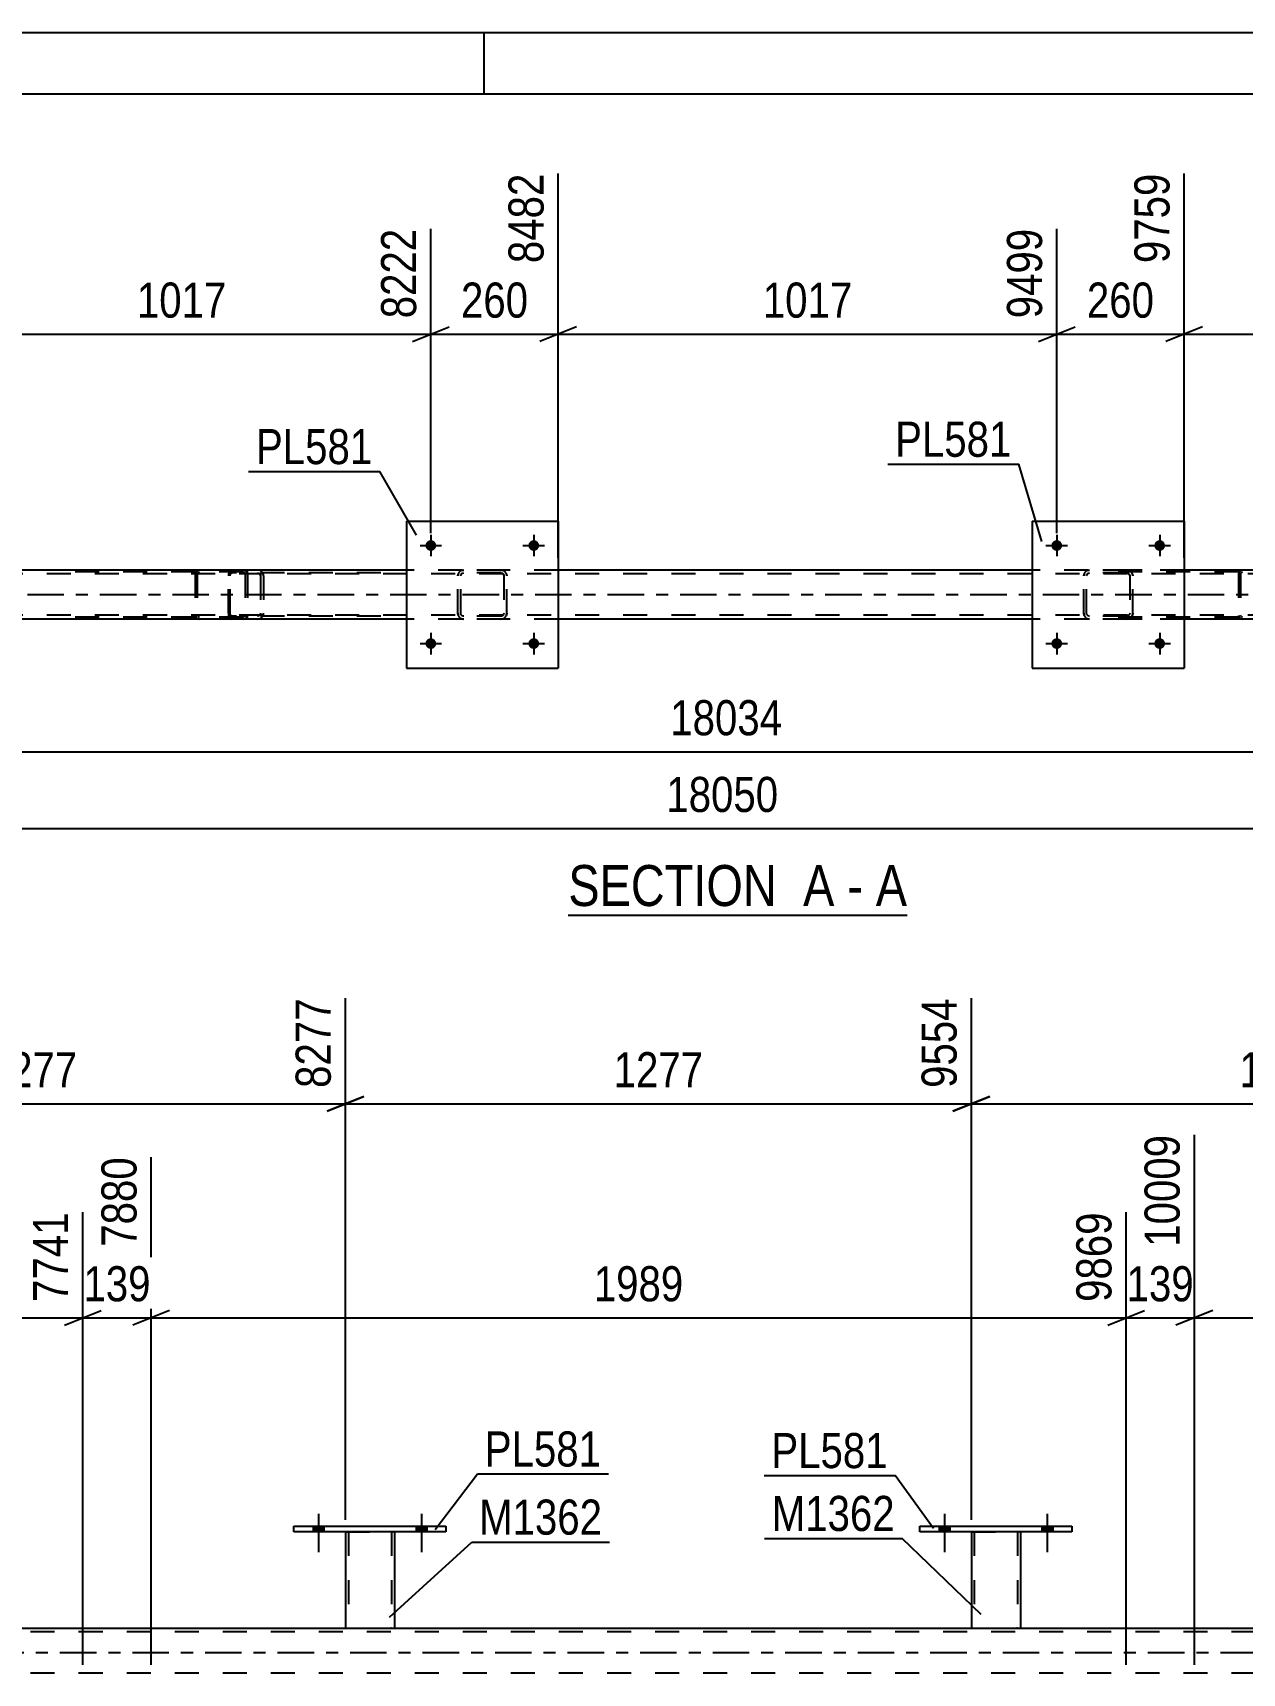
# Model space of a CAD drawing. Header units: millimetres. Extents: x 0 to 841, y 0 to 594.
# Drawn here: x 384.2 to 482.9, y 460.2 to 594 of the extents above; entities that cross this region are included whole.
import ezdxf

# ---------------------------------------------------------------- set-up
doc = ezdxf.new("R2010")
doc.units = ezdxf.units.MM
doc.linetypes.add('DXK_LINE_DOT2', pattern=[3.9198, 1.9599, -1.9599])
doc.linetypes.add('DXK_LINE_DOT3', pattern=[5.9187, 2.979, -0.9799, 0.9799, -0.9799])
doc.styles.add('Arial Narrow', font='ARIALN.TTF', dxfattribs={"height": 0.2})

# ---------------------------------------------------------------- blocks, each defined once
blk = doc.blocks.new('Unknown-318885291-1133')
at = {"color": 5, "linetype": 'Continuous'}
for p, q in [((841, 594), (0, 594)), ((421, 589), (421, 594)), ((836, 589), (5, 589))]:
    blk.add_line(p, q, dxfattribs=at)
blk = doc.blocks.new('Unknown-318885291-11 - 2884')
at = {"color": 6, "linetype": 'Continuous'}
blk.add_line((427.86, 522.01), (455.51, 522.01), dxfattribs=at)
at = {"color": 0, "linetype": 'Continuous'}
for points in [[(445.97, 522.76), (445.97, 526.26), (427.86, 526.26), (427.86, 522.76)], [(449.58, 522.76), (449.58, 526.26), (447.02, 526.26), (447.02, 522.76)], [(451.9, 522.76), (451.9, 526.26), (450.63, 526.26), (450.63, 522.76)], [(455.51, 522.76), (455.51, 526.26), (452.95, 526.26), (452.95, 522.76)]]:
    blk.add_wipeout(points, dxfattribs=at)
at = {"color": 7, "linetype": 'Continuous', "style": 'Arial Narrow'}
for s, p in [('SECTION ', (427.86, 522.76)), ('A', (447.02, 522.76)), ('A', (452.95, 522.76)), ('-', (450.63, 522.76))]:
    blk.add_text(s, height=3.34, dxfattribs=at).set_placement(p)
blk = doc.blocks.new('Bolt-318885291-2892 - 2884')
at = {"linetype": 'Continuous'}
for points in [[(417.08, 544.17, -1), (416.2, 544.17, -1)], [(425.48, 544.17, -1), (424.6, 544.17, -1)]]:
    blk.add_hatch(color=1, dxfattribs=at).paths.add_polyline_path(points)
at = {"color": 1, "linetype": 'Continuous'}
for p, q in [((416.64, 545.05), (416.64, 543.29)), ((425.04, 545.05), (425.04, 543.29)), ((415.76, 544.17), (417.52, 544.17)), ((424.16, 544.17), (425.92, 544.17))]:
    blk.add_line(p, q, dxfattribs=at)
blk = doc.blocks.new('Bolt-318885291-2893 - 2884')
at = {"linetype": 'Continuous'}
for points in [[(417.08, 552.17, -1), (416.2, 552.17, -1)], [(425.48, 552.17, -1), (424.6, 552.17, -1)]]:
    blk.add_hatch(color=1, dxfattribs=at).paths.add_polyline_path(points)
at = {"color": 1, "linetype": 'Continuous'}
for p, q in [((416.64, 553.05), (416.64, 551.29)), ((425.04, 553.05), (425.04, 551.29)), ((415.76, 552.17), (417.52, 552.17)), ((424.16, 552.17), (425.92, 552.17))]:
    blk.add_line(p, q, dxfattribs=at)
blk = doc.blocks.new('Bolt-318885291-2894 - 2884')
at = {"linetype": 'Continuous'}
for points in [[(468.16, 544.17, -1), (467.28, 544.17, -1)], [(476.56, 544.17, -1), (475.68, 544.17, -1)]]:
    blk.add_hatch(color=1, dxfattribs=at).paths.add_polyline_path(points)
at = {"color": 1, "linetype": 'Continuous'}
for p, q in [((467.72, 545.05), (467.72, 543.29)), ((476.12, 545.05), (476.12, 543.29)), ((466.84, 544.17), (468.6, 544.17)), ((475.24, 544.17), (477, 544.17))]:
    blk.add_line(p, q, dxfattribs=at)
blk = doc.blocks.new('Bolt-318885291-2895 - 2884')
at = {"linetype": 'Continuous'}
for points in [[(468.16, 552.17, -1), (467.28, 552.17, -1)], [(476.56, 552.17, -1), (475.68, 552.17, -1)]]:
    blk.add_hatch(color=1, dxfattribs=at).paths.add_polyline_path(points)
at = {"color": 1, "linetype": 'Continuous'}
for p, q in [((467.72, 553.05), (467.72, 551.29)), ((476.12, 553.05), (476.12, 551.29)), ((466.84, 552.17), (468.6, 552.17)), ((475.24, 552.17), (477, 552.17))]:
    blk.add_line(p, q, dxfattribs=at)
blk = doc.blocks.new('Part-318885291-2915 - 2884')
at = {"color": 7, "linetype": 'DXK_LINE_DOT2'}
for p, q in [((419.14, 550.13), (419.32, 550.17)), ((419.32, 550.17), (419.14, 550.13)), ((422.36, 550.17), (419.32, 550.17)), ((422.36, 550.17), (422.55, 550.13)), ((422.55, 550.13), (422.36, 550.17)), ((418.84, 549.69), (418.88, 549.87)), ((418.88, 549.87), (418.84, 549.69)), ((418.84, 546.65), (418.84, 549.69)), ((419.08, 549.69), (419.1, 549.78)), ((419.08, 546.65), (419.08, 549.69)), ((419.1, 549.78), (419.15, 549.86)), ((419.15, 549.86), (419.23, 549.91)), ((419.23, 549.91), (419.32, 549.93)), ((422.36, 549.93), (419.32, 549.93)), ((422.36, 549.93), (422.45, 549.91)), ((422.45, 549.91), (422.53, 549.86)), ((422.53, 549.86), (422.58, 549.78)), ((422.58, 549.78), (422.6, 549.69)), ((422.6, 549.69), (422.6, 546.65)), ((422.81, 549.87), (422.84, 549.69)), ((422.84, 549.69), (422.81, 549.87)), ((422.84, 546.65), (422.84, 549.69)), ((418.88, 546.46), (418.84, 546.65)), ((418.84, 546.65), (418.88, 546.46)), ((419.1, 546.55), (419.08, 546.65)), ((419.15, 546.48), (419.1, 546.55)), ((419.32, 546.17), (419.14, 546.2)), ((419.14, 546.2), (419.32, 546.17)), ((419.23, 546.42), (419.15, 546.48)), ((419.32, 546.41), (419.23, 546.42)), ((422.36, 546.41), (419.32, 546.41)), ((422.36, 546.17), (419.32, 546.17)), ((422.45, 546.42), (422.36, 546.41)), ((422.55, 546.2), (422.36, 546.17)), ((422.36, 546.17), (422.55, 546.2)), ((422.53, 546.48), (422.45, 546.42)), ((422.58, 546.55), (422.53, 546.48)), ((422.6, 546.65), (422.58, 546.55)), ((422.84, 546.65), (422.81, 546.46)), ((422.81, 546.46), (422.84, 546.65))]:
    blk.add_line(p, q, dxfattribs=at)
at = {"color": 7, "linetype": 'DXK_LINE_DOT3'}
blk.add_line((420.84, 548.17), (420.84, 548.17), dxfattribs=at)
at = {"color": 7, "linetype": 'DXK_LINE_DOT2'}
for centre, start, end in [((419.32, 549.69), 112.5, 157.5), ((419.32, 549.69), 112.5, 157.5), ((422.36, 549.69), 22.5, 67.5), ((422.36, 549.69), 22.5, 67.5), ((419.32, 546.65), 202.5, 247.5), ((419.32, 546.65), 202.5, 247.5), ((422.36, 546.65), 292.5, 337.5), ((422.36, 546.65), 292.5, 337.5)]:
    blk.add_arc(centre, 0.48, start, end, dxfattribs=at)
blk = doc.blocks.new('Part-318885291-2920 - 2884')
at = {"color": 2, "linetype": 'Continuous'}
for p, q in [((414.64, 554.17), (414.64, 542.17)), ((414.64, 554.17), (427.04, 554.17)), ((427.04, 554.17), (427.04, 542.17)), ((414.64, 542.17), (427.04, 542.17))]:
    blk.add_line(p, q, dxfattribs=at)
blk = doc.blocks.new('Part-318885291-2921 - 2884')
at = {"color": 7, "linetype": 'DXK_LINE_DOT2'}
for p, q in [((470.22, 550.13), (470.4, 550.17)), ((470.4, 550.17), (470.22, 550.13)), ((473.44, 550.17), (470.4, 550.17)), ((473.44, 550.17), (473.63, 550.13)), ((473.63, 550.13), (473.44, 550.17)), ((469.92, 549.69), (469.96, 549.87)), ((469.96, 549.87), (469.92, 549.69)), ((469.92, 546.65), (469.92, 549.69)), ((470.16, 549.69), (470.18, 549.78)), ((470.16, 546.65), (470.16, 549.69)), ((470.18, 549.78), (470.23, 549.86)), ((470.23, 549.86), (470.31, 549.91)), ((470.31, 549.91), (470.4, 549.93)), ((473.44, 549.93), (470.4, 549.93)), ((473.44, 549.93), (473.54, 549.91)), ((473.54, 549.91), (473.61, 549.86)), ((473.61, 549.86), (473.67, 549.78)), ((473.67, 549.78), (473.68, 549.69)), ((473.68, 549.69), (473.68, 546.65)), ((473.89, 549.87), (473.92, 549.69)), ((473.92, 549.69), (473.89, 549.87)), ((473.92, 546.65), (473.92, 549.69)), ((469.96, 546.46), (469.92, 546.65)), ((469.92, 546.65), (469.96, 546.46)), ((470.18, 546.55), (470.16, 546.65)), ((470.23, 546.48), (470.18, 546.55)), ((470.4, 546.17), (470.22, 546.2)), ((470.22, 546.2), (470.4, 546.17)), ((470.31, 546.42), (470.23, 546.48)), ((470.4, 546.41), (470.31, 546.42)), ((473.44, 546.41), (470.4, 546.41)), ((473.44, 546.17), (470.4, 546.17)), ((473.54, 546.42), (473.44, 546.41)), ((473.63, 546.2), (473.44, 546.17)), ((473.44, 546.17), (473.63, 546.2)), ((473.61, 546.48), (473.54, 546.42)), ((473.67, 546.55), (473.61, 546.48)), ((473.68, 546.65), (473.67, 546.55)), ((473.92, 546.65), (473.89, 546.46)), ((473.89, 546.46), (473.92, 546.65))]:
    blk.add_line(p, q, dxfattribs=at)
at = {"color": 7, "linetype": 'DXK_LINE_DOT3'}
blk.add_line((471.92, 548.17), (471.92, 548.17), dxfattribs=at)
at = {"color": 7, "linetype": 'DXK_LINE_DOT2'}
for centre, start, end in [((470.4, 549.69), 112.5, 157.5), ((470.4, 549.69), 112.5, 157.5), ((473.44, 549.69), 22.5, 67.5), ((473.44, 549.69), 22.5, 67.5), ((470.4, 546.65), 202.5, 247.5), ((470.4, 546.65), 202.5, 247.5), ((473.44, 546.65), 292.5, 337.5), ((473.44, 546.65), 292.5, 337.5)]:
    blk.add_arc(centre, 0.48, start, end, dxfattribs=at)
blk = doc.blocks.new('Part-318885291-2926 - 2884')
at = {"color": 2, "linetype": 'Continuous'}
for p, q in [((465.72, 554.17), (465.72, 542.17)), ((465.72, 554.17), (478.12, 554.17)), ((478.12, 554.17), (478.12, 542.17)), ((465.72, 542.17), (478.12, 542.17))]:
    blk.add_line(p, q, dxfattribs=at)
blk = doc.blocks.new('Part-318885291-3000 - 2884')
at = {"color": 7, "linetype": 'DXK_LINE_DOT2'}
for p, q in [((401.33, 550.17), (386, 550.17)), ((397.75, 550.17), (397.62, 550.14)), ((401.46, 550.14), (401.33, 550.17)), ((401.33, 550.01), (386, 550.01)), ((397.44, 549.97), (397.41, 549.85)), ((397.41, 549.85), (397.41, 546.49)), ((397.58, 549.85), (397.6, 549.91)), ((397.58, 549.85), (397.58, 546.49)), ((397.6, 549.91), (397.63, 549.96)), ((397.63, 549.96), (397.69, 549.99)), ((397.69, 549.99), (397.75, 550.01)), ((401.33, 550.01), (401.39, 549.99)), ((401.39, 549.99), (401.42, 549.98)), ((401.42, 549.98), (401.45, 549.96)), ((401.45, 549.96), (401.49, 549.91)), ((401.49, 549.91), (401.5, 549.85)), ((401.5, 549.85), (401.5, 546.49)), ((401.67, 549.85), (401.64, 549.97)), ((401.67, 549.85), (401.67, 546.49)), ((401.33, 546.33), (386, 546.33)), ((401.33, 546.17), (386, 546.17)), ((397.41, 546.49), (397.44, 546.36)), ((397.6, 546.43), (397.58, 546.49)), ((397.63, 546.37), (397.6, 546.43)), ((397.62, 546.19), (397.75, 546.17)), ((397.63, 546.37), (397.66, 546.35)), ((397.66, 546.35), (397.69, 546.34)), ((397.69, 546.34), (397.75, 546.33)), ((401.39, 546.34), (401.33, 546.33)), ((401.33, 546.17), (401.46, 546.19)), ((401.45, 546.37), (401.39, 546.34)), ((401.49, 546.43), (401.45, 546.37)), ((401.5, 546.49), (401.49, 546.43)), ((401.64, 546.36), (401.67, 546.49))]:
    blk.add_line(p, q, dxfattribs=at)
for centre, start, end in [((397.74, 549.83), 110.7583, 155.68), ((401.34, 549.83), 24.32, 69.2417), ((397.74, 546.5), 204.32, 249.2417), ((401.34, 546.5), 290.7583, 335.68)]:
    blk.add_arc(centre, 0.331, start, end, dxfattribs=at)
blk = doc.blocks.new('Part-318885291-3001 - 2884')
at = {"color": 7, "linetype": 'DXK_LINE_DOT2'}
for p, q in [((486.46, 550.17), (471.13, 550.17)), ((482.89, 550.17), (482.76, 550.14)), ((486.59, 550.14), (486.46, 550.17)), ((486.46, 550.01), (471.13, 550.01)), ((482.57, 549.97), (482.55, 549.85)), ((482.55, 549.85), (482.55, 546.49)), ((482.72, 549.85), (482.73, 549.91)), ((482.72, 549.85), (482.72, 546.49)), ((482.73, 549.91), (482.77, 549.96)), ((482.77, 549.96), (482.82, 549.99)), ((482.82, 549.99), (482.89, 550.01)), ((486.46, 550.01), (486.53, 549.99)), ((486.53, 549.99), (486.55, 549.98)), ((486.55, 549.98), (486.58, 549.96)), ((486.58, 549.96), (486.62, 549.91)), ((486.62, 549.91), (486.63, 549.85)), ((486.63, 549.85), (486.63, 546.49)), ((486.8, 549.85), (486.78, 549.97)), ((486.8, 549.85), (486.8, 546.49)), ((486.46, 546.33), (471.13, 546.33)), ((486.46, 546.17), (471.13, 546.17)), ((482.55, 546.49), (482.57, 546.36)), ((482.73, 546.43), (482.72, 546.49)), ((482.77, 546.37), (482.73, 546.43)), ((482.76, 546.19), (482.89, 546.17)), ((482.77, 546.37), (482.8, 546.35)), ((482.8, 546.35), (482.82, 546.34)), ((482.82, 546.34), (482.89, 546.33)), ((486.53, 546.34), (486.46, 546.33)), ((486.46, 546.17), (486.59, 546.19)), ((486.58, 546.37), (486.53, 546.34)), ((486.62, 546.43), (486.58, 546.37)), ((486.63, 546.49), (486.62, 546.43)), ((486.78, 546.36), (486.8, 546.49))]:
    blk.add_line(p, q, dxfattribs=at)
for centre, start, end in [((482.88, 549.83), 110.7583, 155.68), ((486.48, 549.83), 24.32, 69.2417), ((482.88, 546.5), 204.32, 249.2417), ((486.48, 546.5), 290.7583, 335.68)]:
    blk.add_arc(centre, 0.331, start, end, dxfattribs=at)
blk = doc.blocks.new('Part-318885291-3040 - 2884')
at = {"color": 7, "linetype": 'DXK_LINE_DOT2'}
for p, q in [((400.29, 550.13), (400.2, 550.03)), ((400.39, 550.17), (400.29, 550.13)), ((412.55, 550.17), (400.39, 550.17)), ((401.67, 549.93), (401.67, 550.17)), ((402.68, 550.13), (402.49, 550.17)), ((400.14, 549.87), (400.12, 549.69)), ((400.12, 546.65), (400.12, 549.69)), ((400.2, 550.03), (400.14, 549.87)), ((400.26, 549.69), (400.27, 549.78)), ((400.26, 546.65), (400.26, 549.69)), ((400.27, 549.78), (400.3, 549.86)), ((400.3, 549.86), (400.34, 549.91)), ((400.34, 549.91), (400.39, 549.93)), ((412.55, 549.93), (400.39, 549.93)), ((402.49, 549.93), (402.58, 549.91)), ((402.58, 549.91), (402.66, 549.86)), ((402.66, 549.86), (402.72, 549.78)), ((402.72, 549.78), (402.74, 549.69)), ((402.74, 549.69), (402.74, 546.65)), ((402.97, 549.77), (402.95, 549.87)), ((402.99, 549.69), (402.97, 549.77)), ((402.99, 549.69), (402.99, 546.65)), ((400.12, 546.65), (400.14, 546.46)), ((400.14, 546.46), (400.2, 546.31)), ((400.2, 546.31), (400.29, 546.2)), ((400.27, 546.55), (400.26, 546.65)), ((400.3, 546.48), (400.27, 546.55)), ((400.29, 546.2), (400.39, 546.17)), ((400.34, 546.42), (400.3, 546.48)), ((400.39, 546.41), (400.34, 546.42)), ((412.55, 546.41), (400.39, 546.41)), ((412.55, 546.17), (400.39, 546.17)), ((401.67, 546.17), (401.67, 546.41)), ((402.58, 546.42), (402.49, 546.41)), ((402.49, 546.17), (402.68, 546.2)), ((402.66, 546.48), (402.58, 546.42)), ((402.72, 546.55), (402.66, 546.48)), ((402.74, 546.65), (402.72, 546.55)), ((402.95, 546.46), (402.97, 546.56)), ((402.97, 546.56), (402.99, 546.65))]:
    blk.add_line(p, q, dxfattribs=at)
for centre, start, end in [((402.5, 549.67), 23.8494, 68.8059), ((402.5, 546.66), 291.1941, 336.1506)]:
    blk.add_arc(centre, 0.492, start, end, dxfattribs=at)
blk = doc.blocks.new('Part-318885291-3088 - 2884')
at = {"color": 2, "linetype": 'Continuous'}
for p, q in [((414.64, 550.17), (375.96, 550.17)), ((465.72, 550.17), (427.04, 550.17)), ((516.8, 550.17), (478.12, 550.17)), ((414.64, 546.17), (375.96, 546.17)), ((465.72, 546.17), (427.04, 546.17)), ((516.8, 546.17), (478.12, 546.17))]:
    blk.add_line(p, q, dxfattribs=at)
at = {"color": 7, "linetype": 'DXK_LINE_DOT2'}
for p, q in [((427.04, 550.17), (414.64, 550.17)), ((478.12, 550.17), (465.72, 550.17)), ((751.81, 549.85), (87.78, 549.85)), ((751.81, 546.49), (87.78, 546.49)), ((427.04, 546.17), (414.64, 546.17)), ((478.12, 546.17), (465.72, 546.17))]:
    blk.add_line(p, q, dxfattribs=at)
at = {"color": 7, "linetype": 'DXK_LINE_DOT3'}
blk.add_line((87.78, 548.17), (751.81, 548.17), dxfattribs=at)
blk = doc.blocks.new('Part-318885291-4188 - 3904')
at = {"color": 2, "linetype": 'Continuous'}
for p, q in [((456.55, 472.17), (468.95, 472.17)), ((456.55, 471.69), (456.55, 472.17)), ((468.95, 471.69), (456.55, 471.69)), ((468.95, 472.17), (468.95, 471.69))]:
    blk.add_line(p, q, dxfattribs=at)
blk = doc.blocks.new('Part-318885291-3930 - 3904')
at = {"color": 2, "linetype": 'Continuous'}
blk.add_line((78.6, 463.85), (742.64, 463.85), dxfattribs=at)
at = {"color": 7, "linetype": 'DXK_LINE_DOT2'}
for p, q in [((742.64, 463.53), (78.6, 463.53)), ((742.64, 460.17), (78.6, 460.17))]:
    blk.add_line(p, q, dxfattribs=at)
at = {"color": 7, "linetype": 'DXK_LINE_DOT3'}
blk.add_line((78.6, 461.85), (742.64, 461.85), dxfattribs=at)
blk = doc.blocks.new('Bolt-318885291-4195 - 3904')
at = {"linetype": 'Continuous'}
for points in [[(407.03, 471.69), (407.91, 471.69), (407.91, 472.17), (407.03, 472.17)], [(415.43, 471.69), (416.31, 471.69), (416.31, 472.17), (415.43, 472.17)]]:
    blk.add_hatch(color=1, dxfattribs=at).paths.add_polyline_path(points)
at = {"color": 1, "linetype": 'Continuous'}
for p, q in [((407.47, 473.17), (407.47, 470.05)), ((415.87, 473.17), (415.87, 470.05)), ((407.03, 472.17), (407.03, 471.69)), ((407.91, 472.17), (407.91, 471.69)), ((415.43, 472.17), (415.43, 471.69)), ((416.31, 472.17), (416.31, 471.69))]:
    blk.add_line(p, q, dxfattribs=at)
blk = doc.blocks.new('Bolt-318885291-4132 - 3904')
at = {"linetype": 'Continuous'}
for points in [[(407.03, 471.69), (407.91, 471.69), (407.91, 472.17), (407.03, 472.17)], [(415.43, 471.69), (416.31, 471.69), (416.31, 472.17), (415.43, 472.17)]]:
    blk.add_hatch(color=1, dxfattribs=at).paths.add_polyline_path(points)
at = {"color": 1, "linetype": 'Continuous'}
for p, q in [((407.47, 473.17), (407.47, 470.05)), ((415.87, 473.17), (415.87, 470.05)), ((407.03, 472.17), (407.03, 471.69)), ((407.91, 472.17), (407.91, 471.69)), ((415.43, 472.17), (415.43, 471.69)), ((416.31, 472.17), (416.31, 471.69))]:
    blk.add_line(p, q, dxfattribs=at)
blk = doc.blocks.new('Part-318885291-4193 - 3904')
at = {"color": 2, "linetype": 'Continuous'}
for p, q in [((460.75, 471.69), (460.75, 463.85)), ((464.75, 471.69), (464.75, 463.85)), ((460.75, 463.85), (464.75, 463.85))]:
    blk.add_line(p, q, dxfattribs=at)
at = {"color": 7, "linetype": 'DXK_LINE_DOT2'}
for p, q in [((460.75, 471.69), (464.75, 471.69)), ((460.75, 471.69), (460.75, 471.69)), ((460.75, 471.69), (460.75, 471.69)), ((460.99, 471.69), (460.99, 463.85)), ((464.51, 471.69), (464.51, 463.85)), ((464.75, 471.69), (464.75, 471.69)), ((464.75, 471.69), (464.75, 471.69)), ((464.49, 463.85), (464.46, 463.85)), ((464.46, 463.85), (464.49, 463.85)), ((464.51, 463.85), (464.49, 463.85)), ((464.49, 463.85), (464.51, 463.85))]:
    blk.add_line(p, q, dxfattribs=at)
blk = doc.blocks.new('Part-318885291-4307 - 3904')
at = {"color": 2, "linetype": 'Continuous'}
for p, q in [((409.67, 471.69), (409.67, 463.85)), ((413.67, 471.69), (413.67, 463.85)), ((409.67, 463.85), (413.67, 463.85))]:
    blk.add_line(p, q, dxfattribs=at)
at = {"color": 7, "linetype": 'DXK_LINE_DOT2'}
for p, q in [((409.67, 471.69), (413.67, 471.69)), ((409.67, 471.69), (409.67, 471.69)), ((409.67, 471.69), (409.67, 471.69)), ((409.91, 471.69), (409.91, 463.85)), ((413.43, 471.69), (413.43, 463.85)), ((413.67, 471.69), (413.67, 471.69)), ((413.67, 471.69), (413.67, 471.69)), ((413.41, 463.85), (413.38, 463.85)), ((413.38, 463.85), (413.41, 463.85)), ((413.43, 463.85), (413.41, 463.85)), ((413.41, 463.85), (413.43, 463.85))]:
    blk.add_line(p, q, dxfattribs=at)
blk = doc.blocks.new('Bolt-318885291-4340 - 3904')
at = {"linetype": 'Continuous'}
for points in [[(458.11, 471.69), (458.99, 471.69), (458.99, 472.17), (458.11, 472.17)], [(466.51, 471.69), (467.39, 471.69), (467.39, 472.17), (466.51, 472.17)]]:
    blk.add_hatch(color=1, dxfattribs=at).paths.add_polyline_path(points)
at = {"color": 1, "linetype": 'Continuous'}
for p, q in [((458.55, 473.17), (458.55, 470.05)), ((466.95, 473.17), (466.95, 470.05)), ((458.11, 472.17), (458.11, 471.69)), ((458.99, 472.17), (458.99, 471.69)), ((466.51, 472.17), (466.51, 471.69)), ((467.39, 472.17), (467.39, 471.69))]:
    blk.add_line(p, q, dxfattribs=at)
blk = doc.blocks.new('Bolt-318885291-4341 - 3904')
at = {"linetype": 'Continuous'}
for points in [[(458.11, 471.69), (458.99, 471.69), (458.99, 472.17), (458.11, 472.17)], [(466.51, 471.69), (467.39, 471.69), (467.39, 472.17), (466.51, 472.17)]]:
    blk.add_hatch(color=1, dxfattribs=at).paths.add_polyline_path(points)
at = {"color": 1, "linetype": 'Continuous'}
for p, q in [((458.55, 473.17), (458.55, 470.05)), ((466.95, 473.17), (466.95, 470.05)), ((458.11, 472.17), (458.11, 471.69)), ((458.99, 472.17), (458.99, 471.69)), ((466.51, 472.17), (466.51, 471.69)), ((467.39, 472.17), (467.39, 471.69))]:
    blk.add_line(p, q, dxfattribs=at)
blk = doc.blocks.new('Part-318885291-4348 - 3904')
at = {"color": 2, "linetype": 'Continuous'}
for p, q in [((405.47, 472.17), (417.87, 472.17)), ((405.47, 471.69), (405.47, 472.17)), ((417.87, 471.69), (405.47, 471.69)), ((417.87, 472.17), (417.87, 471.69))]:
    blk.add_line(p, q, dxfattribs=at)
blk = doc.blocks.new('StraightDimension-318885291-3141 - 2884')
at = {"color": 7, "linetype": 'Continuous'}
blk.add_line((87.14, 529.08), (793.73, 529.08), dxfattribs=at)
at = {"color": 0}
blk.add_wipeout([(445.6, 529.83), (445.6, 534.03), (435.26, 534.03), (435.26, 529.83)], dxfattribs=at)
at = {"color": 3, "style": 'Arial Narrow'}
blk.add_text('18050', height=2.863, dxfattribs=at).set_placement((435.86, 530.43))
blk = doc.blocks.new('StraightDimension-318885291-8441 - 2884')
at = {"color": 7, "linetype": 'Continuous'}
for p, q in [((478.12, 551.17), (478.12, 582.52)), ((518.8, 553.17), (518.8, 579.85)), ((479.62, 570.01), (476.62, 568.81)), ((478.12, 569.41), (518.8, 569.41)), ((517.3, 568.81), (520.3, 570.01))]:
    blk.add_line(p, q, dxfattribs=at)
at = {"color": 0}
blk.add_wipeout([(502.72, 570.16), (502.72, 574.36), (494.21, 574.36), (494.21, 570.16)], dxfattribs=at)
at = {"color": 3, "style": 'Arial Narrow'}
blk.add_text('1017', height=2.863, dxfattribs=at).set_placement((494.81, 570.76))
at = {"color": 0, "linetype": 'Continuous'}
blk.add_wipeout([(518.2, 580.45), (514, 580.45), (514, 570.11), (518.2, 570.11)], dxfattribs=at)
at = {"color": 3, "linetype": 'Continuous', "style": 'Arial Narrow'}
blk.add_text('10776', height=2.863, rotation=90.0002, dxfattribs=at).set_placement((517.6, 570.71))
blk = doc.blocks.new('StraightDimension-318885291-8442 - 2884')
at = {"color": 7, "linetype": 'Continuous'}
for p, q in [((478.12, 551.17), (478.12, 582.52)), ((467.72, 553.17), (467.72, 578.02)), ((466.22, 568.81), (469.22, 570.01)), ((467.72, 569.41), (478.12, 569.41)), ((479.62, 570.01), (476.62, 568.81))]:
    blk.add_line(p, q, dxfattribs=at)
at = {"color": 0}
blk.add_wipeout([(476.27, 570.16), (476.27, 574.36), (469.58, 574.36), (469.58, 570.16)], dxfattribs=at)
at = {"color": 3, "style": 'Arial Narrow'}
blk.add_text('260', height=2.863, dxfattribs=at).set_placement((470.18, 570.76))
at = {"color": 0, "linetype": 'Continuous'}
blk.add_wipeout([(477.52, 583.12), (473.32, 583.12), (473.32, 574.61), (477.52, 574.61)], dxfattribs=at)
at = {"color": 3, "linetype": 'Continuous', "style": 'Arial Narrow'}
blk.add_text('9759', height=2.863, rotation=90.0002, dxfattribs=at).set_placement((476.92, 575.21))
blk = doc.blocks.new('StraightDimension-318885291-8443 - 2884')
at = {"color": 7, "linetype": 'Continuous'}
for p, q in [((427.04, 551.17), (427.04, 582.52)), ((467.72, 553.17), (467.72, 578.02)), ((428.54, 570.01), (425.54, 568.81)), ((427.04, 569.41), (467.72, 569.41)), ((466.22, 568.81), (469.22, 570.01))]:
    blk.add_line(p, q, dxfattribs=at)
at = {"color": 0}
blk.add_wipeout([(451.64, 570.16), (451.64, 574.36), (443.13, 574.36), (443.13, 570.16)], dxfattribs=at)
at = {"color": 3, "style": 'Arial Narrow'}
blk.add_text('1017', height=2.863, dxfattribs=at).set_placement((443.73, 570.76))
at = {"color": 0, "linetype": 'Continuous'}
blk.add_wipeout([(467.12, 578.62), (462.92, 578.62), (462.92, 570.11), (467.12, 570.11)], dxfattribs=at)
at = {"color": 3, "linetype": 'Continuous', "style": 'Arial Narrow'}
blk.add_text('9499', height=2.863, rotation=90.0002, dxfattribs=at).set_placement((466.52, 570.71))
blk = doc.blocks.new('StraightDimension-318885291-8444 - 2884')
at = {"color": 7, "linetype": 'Continuous'}
for p, q in [((427.04, 551.17), (427.04, 582.52)), ((416.64, 553.17), (416.64, 578.02)), ((415.14, 568.81), (418.14, 570.01)), ((416.64, 569.41), (427.04, 569.41)), ((428.54, 570.01), (425.54, 568.81))]:
    blk.add_line(p, q, dxfattribs=at)
at = {"color": 0}
blk.add_wipeout([(425.19, 570.16), (425.19, 574.36), (418.5, 574.36), (418.5, 570.16)], dxfattribs=at)
at = {"color": 3, "style": 'Arial Narrow'}
blk.add_text('260', height=2.863, dxfattribs=at).set_placement((419.1, 570.76))
at = {"color": 0, "linetype": 'Continuous'}
blk.add_wipeout([(426.44, 583.12), (422.24, 583.12), (422.24, 574.61), (426.44, 574.61)], dxfattribs=at)
at = {"color": 3, "linetype": 'Continuous', "style": 'Arial Narrow'}
blk.add_text('8482', height=2.863, rotation=90.0002, dxfattribs=at).set_placement((425.84, 575.21))
blk = doc.blocks.new('StraightDimension-318885291-8445 - 2884')
at = {"color": 7, "linetype": 'Continuous'}
for p, q in [((375.96, 551.17), (375.96, 582.52)), ((416.64, 553.17), (416.64, 578.02)), ((377.46, 570.01), (374.46, 568.81)), ((375.96, 569.41), (416.64, 569.41)), ((415.14, 568.81), (418.14, 570.01))]:
    blk.add_line(p, q, dxfattribs=at)
at = {"color": 0}
blk.add_wipeout([(400.56, 570.16), (400.56, 574.36), (392.05, 574.36), (392.05, 570.16)], dxfattribs=at)
at = {"color": 3, "style": 'Arial Narrow'}
blk.add_text('1017', height=2.863, dxfattribs=at).set_placement((392.65, 570.76))
at = {"color": 0, "linetype": 'Continuous'}
blk.add_wipeout([(416.04, 578.62), (411.84, 578.62), (411.84, 570.11), (416.04, 570.11)], dxfattribs=at)
at = {"color": 3, "linetype": 'Continuous', "style": 'Arial Narrow'}
blk.add_text('8222', height=2.863, rotation=90.0002, dxfattribs=at).set_placement((415.44, 570.71))
blk = doc.blocks.new('StraightDimension-318885291-9220 - 2884')
at = {"color": 7, "linetype": 'Continuous'}
blk.add_line((87.78, 535.34), (793.73, 535.34), dxfattribs=at)
at = {"color": 0}
blk.add_wipeout([(445.92, 536.09), (445.92, 540.29), (435.58, 540.29), (435.58, 536.09)], dxfattribs=at)
at = {"color": 3, "style": 'Arial Narrow'}
blk.add_text('18034', height=2.863, dxfattribs=at).set_placement((436.18, 536.69))
blk = doc.blocks.new('StraightDimension-318885291-5299 - 3904')
at = {"color": 7, "linetype": 'Continuous'}
for p, q in [((478.95, 460.85), (478.95, 504.1)), ((473.38, 460.85), (473.38, 497.78)), ((471.88, 488.56), (474.88, 489.76)), ((473.38, 489.16), (478.95, 489.16)), ((480.45, 489.76), (477.45, 488.56))]:
    blk.add_line(p, q, dxfattribs=at)
at = {"color": 0}
blk.add_wipeout([(479.51, 489.91), (479.51, 494.11), (472.82, 494.11), (472.82, 489.91)], dxfattribs=at)
at = {"color": 3, "style": 'Arial Narrow'}
blk.add_text('139', height=2.863, dxfattribs=at).set_placement((473.42, 490.51))
at = {"color": 0, "linetype": 'Continuous'}
blk.add_wipeout([(478.35, 504.7), (474.15, 504.7), (474.15, 494.36), (478.35, 494.36)], dxfattribs=at)
at = {"color": 3, "linetype": 'Continuous', "style": 'Arial Narrow'}
blk.add_text('10009', height=2.863, rotation=90.0002, dxfattribs=at).set_placement((477.75, 494.96))
blk = doc.blocks.new('StraightDimension-318885291-10250 - 3904')
at = {"color": 7, "linetype": 'Continuous'}
for p, q in [((409.67, 472.69), (409.67, 515.24)), ((460.75, 472.69), (460.75, 515.24)), ((411.17, 507.22), (408.17, 506.02)), ((459.25, 506.02), (462.25, 507.22)), ((409.67, 506.62), (460.75, 506.62))]:
    blk.add_line(p, q, dxfattribs=at)
at = {"color": 0}
blk.add_wipeout([(439.47, 507.37), (439.47, 511.57), (430.96, 511.57), (430.96, 507.37)], dxfattribs=at)
at = {"color": 3, "style": 'Arial Narrow'}
blk.add_text('1277', height=2.863, dxfattribs=at).set_placement((431.56, 507.97))
at = {"color": 0, "linetype": 'Continuous'}
blk.add_wipeout([(460.15, 515.84), (455.95, 515.84), (455.95, 507.32), (460.15, 507.32)], dxfattribs=at)
at = {"color": 3, "linetype": 'Continuous', "style": 'Arial Narrow'}
blk.add_text('9554', height=2.863, rotation=90.0002, dxfattribs=at).set_placement((459.55, 507.92))
blk = doc.blocks.new('StraightDimension-318885291-5323 - 3904')
at = {"color": 7, "linetype": 'Continuous'}
for p, q in [((393.82, 460.85), (393.82, 502.28)), ((473.38, 460.85), (473.38, 497.78)), ((395.32, 489.76), (392.32, 488.56)), ((393.82, 489.16), (473.38, 489.16)), ((471.88, 488.56), (474.88, 489.76))]:
    blk.add_line(p, q, dxfattribs=at)
at = {"color": 0}
blk.add_wipeout([(437.85, 489.91), (437.85, 494.11), (429.34, 494.11), (429.34, 489.91)], dxfattribs=at)
at = {"color": 3, "style": 'Arial Narrow'}
blk.add_text('1989', height=2.863, dxfattribs=at).set_placement((429.94, 490.51))
at = {"color": 0, "linetype": 'Continuous'}
blk.add_wipeout([(472.78, 498.38), (468.58, 498.38), (468.58, 489.86), (472.78, 489.86)], dxfattribs=at)
at = {"color": 3, "linetype": 'Continuous', "style": 'Arial Narrow'}
blk.add_text('9869', height=2.863, rotation=90.0002, dxfattribs=at).set_placement((472.18, 490.46))
blk = doc.blocks.new('StraightDimension-318885291-10251 - 3904')
at = {"color": 7, "linetype": 'Continuous'}
for p, q in [((358.59, 472.69), (358.59, 515.24)), ((409.67, 472.69), (409.67, 515.24)), ((360.09, 507.22), (357.09, 506.02)), ((408.17, 506.02), (411.17, 507.22)), ((358.59, 506.62), (409.67, 506.62))]:
    blk.add_line(p, q, dxfattribs=at)
at = {"color": 0}
blk.add_wipeout([(388.39, 507.37), (388.39, 511.57), (379.88, 511.57), (379.88, 507.37)], dxfattribs=at)
at = {"color": 3, "style": 'Arial Narrow'}
blk.add_text('1277', height=2.863, dxfattribs=at).set_placement((380.48, 507.97))
at = {"color": 0, "linetype": 'Continuous'}
blk.add_wipeout([(409.07, 515.84), (404.87, 515.84), (404.87, 507.32), (409.07, 507.32)], dxfattribs=at)
at = {"color": 3, "linetype": 'Continuous', "style": 'Arial Narrow'}
blk.add_text('8277', height=2.863, rotation=90.0002, dxfattribs=at).set_placement((408.47, 507.92))
blk = doc.blocks.new('StraightDimension-318885291-5275 - 3904')
at = {"color": 7, "linetype": 'Continuous'}
for p, q in [((478.95, 460.85), (478.95, 504.1)), ((558.51, 460.85), (558.51, 499.6)), ((480.45, 489.76), (477.45, 488.56)), ((478.95, 489.16), (558.51, 489.16)), ((557.01, 488.56), (560.01, 489.76))]:
    blk.add_line(p, q, dxfattribs=at)
at = {"color": 0}
blk.add_wipeout([(522.99, 489.91), (522.99, 494.11), (514.47, 494.11), (514.47, 489.91)], dxfattribs=at)
at = {"color": 3, "style": 'Arial Narrow'}
blk.add_text('1989', height=2.863, dxfattribs=at).set_placement((515.07, 490.51))
at = {"color": 0, "linetype": 'Continuous'}
blk.add_wipeout([(557.91, 500.2), (553.71, 500.2), (553.71, 489.86), (557.91, 489.86)], dxfattribs=at)
at = {"color": 3, "linetype": 'Continuous', "style": 'Arial Narrow'}
blk.add_text('11998', height=2.863, rotation=90.0002, dxfattribs=at).set_placement((557.31, 490.46))
blk = doc.blocks.new('StraightDimension-318885291-5347 - 3904')
at = {"color": 7, "linetype": 'Continuous'}
for p, q in [((393.82, 460.85), (393.82, 502.28)), ((388.24, 460.85), (388.24, 497.78)), ((386.74, 488.56), (389.74, 489.76)), ((388.24, 489.16), (393.82, 489.16)), ((395.32, 489.76), (392.32, 488.56))]:
    blk.add_line(p, q, dxfattribs=at)
at = {"color": 0}
blk.add_wipeout([(394.37, 489.91), (394.37, 494.11), (387.69, 494.11), (387.69, 489.91)], dxfattribs=at)
at = {"color": 3, "style": 'Arial Narrow'}
blk.add_text('139', height=2.863, dxfattribs=at).set_placement((388.29, 490.51))
at = {"color": 0, "linetype": 'Continuous'}
blk.add_wipeout([(393.22, 502.88), (389.02, 502.88), (389.02, 494.36), (393.22, 494.36)], dxfattribs=at)
at = {"color": 3, "linetype": 'Continuous', "style": 'Arial Narrow'}
blk.add_text('7880', height=2.863, rotation=90.0002, dxfattribs=at).set_placement((392.62, 494.96))
blk = doc.blocks.new('StraightDimension-318885291-5371 - 3904')
at = {"color": 7, "linetype": 'Continuous'}
for p, q in [((308.68, 460.85), (308.68, 502.28)), ((388.24, 460.85), (388.24, 497.78)), ((310.18, 489.76), (307.18, 488.56)), ((308.68, 489.16), (388.24, 489.16)), ((386.74, 488.56), (389.74, 489.76))]:
    blk.add_line(p, q, dxfattribs=at)
at = {"color": 0}
blk.add_wipeout([(352.72, 489.91), (352.72, 494.11), (344.21, 494.11), (344.21, 489.91)], dxfattribs=at)
at = {"color": 3, "style": 'Arial Narrow'}
blk.add_text('1989', height=2.863, dxfattribs=at).set_placement((344.81, 490.51))
at = {"color": 0, "linetype": 'Continuous'}
blk.add_wipeout([(387.64, 498.38), (383.44, 498.38), (383.44, 489.86), (387.64, 489.86)], dxfattribs=at)
at = {"color": 3, "linetype": 'Continuous', "style": 'Arial Narrow'}
blk.add_text('7741', height=2.863, rotation=90.0002, dxfattribs=at).set_placement((387.04, 490.46))
blk = doc.blocks.new('StraightDimension-318885291-10249 - 3904')
at = {"color": 7, "linetype": 'Continuous'}
for p, q in [((511.83, 472.69), (511.83, 517.06)), ((460.75, 472.69), (460.75, 515.24)), ((462.25, 507.22), (459.25, 506.02)), ((510.33, 506.02), (513.33, 507.22)), ((460.75, 506.62), (511.83, 506.62))]:
    blk.add_line(p, q, dxfattribs=at)
at = {"color": 0}
blk.add_wipeout([(490.55, 507.37), (490.55, 511.57), (482.04, 511.57), (482.04, 507.37)], dxfattribs=at)
at = {"color": 3, "style": 'Arial Narrow'}
blk.add_text('1277', height=2.863, dxfattribs=at).set_placement((482.64, 507.97))
at = {"color": 0, "linetype": 'Continuous'}
blk.add_wipeout([(511.23, 517.66), (507.03, 517.66), (507.03, 507.32), (511.23, 507.32)], dxfattribs=at)
at = {"color": 3, "linetype": 'Continuous', "style": 'Arial Narrow'}
blk.add_text('10831', height=2.863, rotation=90.0002, dxfattribs=at).set_placement((510.63, 507.92))
blk = doc.blocks.new('Mark-318885291-2916 - 2884')
at = {"color": 0}
blk.add_wipeout([(411.87, 558.81), (411.87, 561.81), (402.37, 561.81), (402.37, 558.81)], dxfattribs=at)
blk.add_wipeout([(411.87, 558.81), (411.87, 561.81), (402.37, 561.81), (402.37, 558.81)], dxfattribs=at)
at = {"color": 30, "linetype": 'Continuous'}
for p in [(401.77, 558.21), (415.47, 553.02)]:
    blk.add_line(p, (412.47, 558.21), dxfattribs=at)
at = {"color": 3, "style": 'Arial Narrow'}
blk.add_text('PL581', height=2.863, dxfattribs=at).set_placement((402.37, 558.81))
blk = doc.blocks.new('Mark-318885291-2922 - 2884')
at = {"color": 0}
blk.add_wipeout([(464.03, 559.41), (464.03, 562.41), (454.53, 562.41), (454.53, 559.41)], dxfattribs=at)
blk.add_wipeout([(464.03, 559.41), (464.03, 562.41), (454.53, 562.41), (454.53, 559.41)], dxfattribs=at)
at = {"color": 30, "linetype": 'Continuous'}
for p in [(453.93, 558.81), (466.51, 552.49)]:
    blk.add_line(p, (464.63, 558.81), dxfattribs=at)
at = {"color": 3, "style": 'Arial Narrow'}
blk.add_text('PL581', height=2.863, dxfattribs=at).set_placement((454.53, 559.41))
blk = doc.blocks.new('Mark-318885291-4189 - 3904')
at = {"color": 0}
blk.add_wipeout([(454.51, 471.77), (454.51, 474.77), (444.46, 474.77), (444.46, 471.77)], dxfattribs=at)
blk.add_wipeout([(454.51, 471.77), (454.51, 474.77), (444.46, 474.77), (444.46, 471.77)], dxfattribs=at)
at = {"color": 30, "linetype": 'Continuous'}
for p in [(443.86, 471.17), (461.56, 464.96)]:
    blk.add_line(p, (455.11, 471.17), dxfattribs=at)
at = {"color": 3, "style": 'Arial Narrow'}
blk.add_text('M1362', height=2.863, dxfattribs=at).set_placement((444.46, 471.77))
blk = doc.blocks.new('Mark-318885291-4184 - 3904')
at = {"color": 0}
blk.add_wipeout([(453.94, 476.9), (453.94, 479.9), (444.43, 479.9), (444.43, 476.9)], dxfattribs=at)
blk.add_wipeout([(453.94, 476.9), (453.94, 479.9), (444.43, 479.9), (444.43, 476.9)], dxfattribs=at)
at = {"color": 30, "linetype": 'Continuous'}
for p in [(443.83, 476.3), (457.67, 471.96)]:
    blk.add_line(p, (454.54, 476.3), dxfattribs=at)
at = {"color": 3, "style": 'Arial Narrow'}
blk.add_text('PL581', height=2.863, dxfattribs=at).set_placement((444.43, 476.9))
blk = doc.blocks.new('Mark-318885291-4303 - 3904')
at = {"color": 0}
blk.add_wipeout([(430.63, 471.47), (430.63, 474.47), (420.58, 474.47), (420.58, 471.47)], dxfattribs=at)
blk.add_wipeout([(430.63, 471.47), (430.63, 474.47), (420.58, 474.47), (420.58, 471.47)], dxfattribs=at)
at = {"color": 30, "linetype": 'Continuous'}
for p, q in [((413.26, 464.75), (419.98, 470.87)), ((419.98, 470.87), (431.23, 470.87))]:
    blk.add_line(p, q, dxfattribs=at)
at = {"color": 3, "style": 'Arial Narrow'}
blk.add_text('M1362', height=2.863, dxfattribs=at).set_placement((420.58, 471.47))
blk = doc.blocks.new('Mark-318885291-4344 - 3904')
at = {"color": 0}
blk.add_wipeout([(430.55, 477.03), (430.55, 480.03), (421.04, 480.03), (421.04, 477.03)], dxfattribs=at)
blk.add_wipeout([(430.55, 477.03), (430.55, 480.03), (421.04, 480.03), (421.04, 477.03)], dxfattribs=at)
at = {"color": 30, "linetype": 'Continuous'}
for p, q in [((416.99, 471.88), (420.44, 476.43)), ((420.44, 476.43), (431.15, 476.43))]:
    blk.add_line(p, q, dxfattribs=at)
at = {"color": 3, "style": 'Arial Narrow'}
blk.add_text('PL581', height=2.863, dxfattribs=at).set_placement((421.04, 477.03))

msp = doc.modelspace()

# ---------------------------------------------------------------- block references
for name in ['Unknown-318885291-1133', 'Part-318885291-2920 - 2884', 'Part-318885291-2926 - 2884', 'Bolt-318885291-2893 - 2884', 'Bolt-318885291-2895 - 2884', 'Part-318885291-3088 - 2884', 'Part-318885291-3000 - 2884', 'Part-318885291-3040 - 2884', 'Part-318885291-2915 - 2884', 'Part-318885291-2921 - 2884', 'Part-318885291-3001 - 2884', 'Bolt-318885291-2892 - 2884', 'Bolt-318885291-2894 - 2884', 'Bolt-318885291-4195 - 3904', 'Bolt-318885291-4132 - 3904', 'Bolt-318885291-4340 - 3904', 'Bolt-318885291-4341 - 3904', 'Part-318885291-4348 - 3904', 'Part-318885291-4307 - 3904', 'Part-318885291-4188 - 3904', 'Part-318885291-4193 - 3904', 'Part-318885291-3930 - 3904']:
    msp.add_blockref(name, (0, 0))

# ---------------------------------------------------------------- next in the draw order: block references
for name in ['StraightDimension-318885291-8441 - 2884', 'Unknown-318885291-11 - 2884', 'StraightDimension-318885291-10250 - 3904', 'StraightDimension-318885291-5299 - 3904']:
    msp.add_blockref(name, (0, 0))

# ---------------------------------------------------------------- next in the draw order: block references
for name in ['StraightDimension-318885291-8442 - 2884', 'StraightDimension-318885291-3141 - 2884', 'StraightDimension-318885291-5275 - 3904', 'StraightDimension-318885291-5323 - 3904']:
    msp.add_blockref(name, (0, 0))

# ---------------------------------------------------------------- next in the draw order: block references
for name in ['StraightDimension-318885291-8443 - 2884', 'StraightDimension-318885291-9220 - 2884', 'StraightDimension-318885291-10249 - 3904', 'StraightDimension-318885291-10251 - 3904', 'Mark-318885291-4303 - 3904']:
    msp.add_blockref(name, (0, 0))

# ---------------------------------------------------------------- next in the draw order: block references
for name in ['StraightDimension-318885291-8444 - 2884', 'Mark-318885291-2922 - 2884', 'StraightDimension-318885291-5347 - 3904', 'Mark-318885291-4344 - 3904', 'Mark-318885291-4189 - 3904']:
    msp.add_blockref(name, (0, 0))

# ---------------------------------------------------------------- next in the draw order: block references
for name in ['StraightDimension-318885291-8445 - 2884', 'StraightDimension-318885291-5371 - 3904', 'Mark-318885291-4184 - 3904']:
    msp.add_blockref(name, (0, 0))

# ---------------------------------------------------------------- next in the draw order: block references
msp.add_blockref('Mark-318885291-2916 - 2884', (0, 0))

doc.saveas('drawing.dxf')
